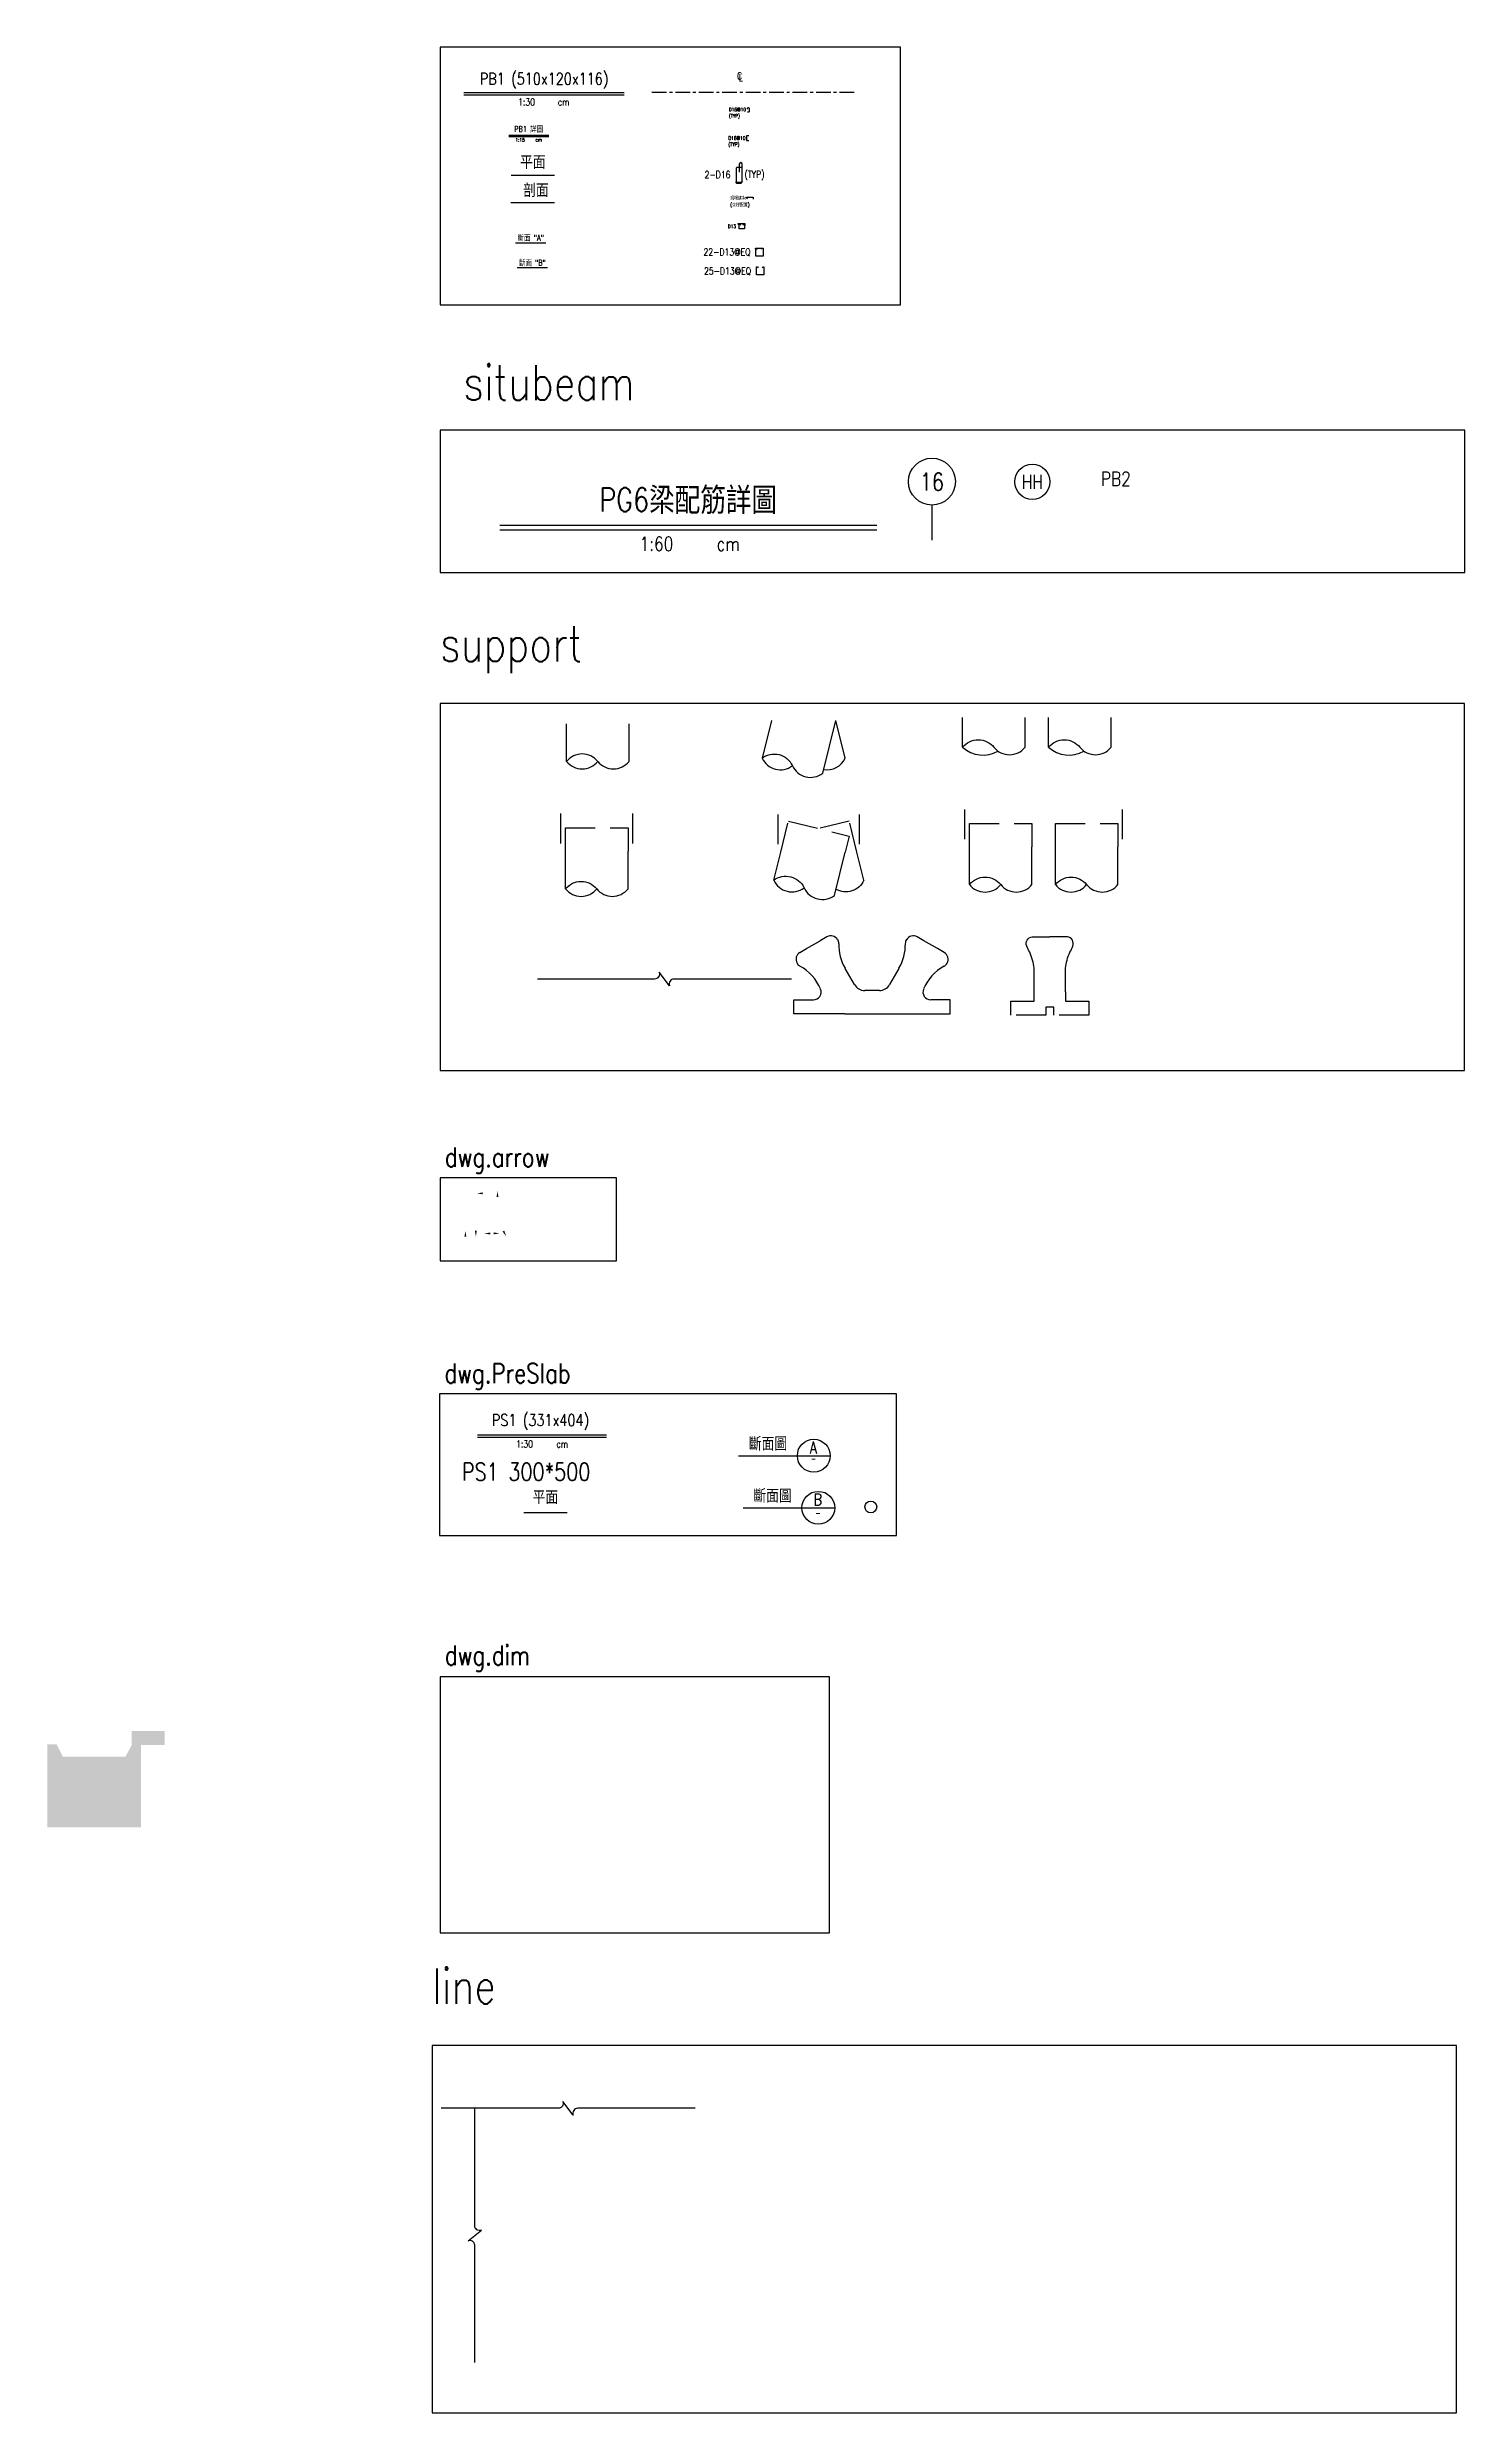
# Model space of a CAD drawing. Extents: x -4754 to 4964, y -19960 to 3842.
# Drawn here: x -4754 to -2940, y -1952 to 1073 of the extents above; entities that cross this region are included whole.
import ezdxf
from ezdxf.enums import TextEntityAlignment as Align

# ---------------------------------------------------------------- set-up
doc = ezdxf.new("R2010")
doc.units = 0
doc.header["$LTSCALE"] = 3
doc.linetypes.add('CENTER', pattern=[2, 1.25, -0.25, 0.25, -0.25])
doc.linetypes.add('DASHED', pattern=[19.05, 12.7, -6.35])
doc.layers.add('HB_0', color=7, linetype='Continuous', transparency=0.5)
doc.layers.add('HB_SYMBOLS', color=7, linetype='Continuous')
for name, color, linetype, true_color in [('HB_TXT_CTEXT', 2, 'Continuous', 0xffff00), ('RCAD.PARM.Treatle', 2, 'Continuous', 0xffff00), ('大樑編號', 2, 'Continuous', 0xffff00), ('鋼筋', 3, 'Continuous', 0x00ff00)]:
    doc.layers.add(name, color=color, linetype=linetype, true_color=true_color)
doc.layers.add('預鑄版_HATCH', color=7, linetype='Continuous', true_color=0xadadad, transparency=0.8)
doc.styles.add('textstyle100', font='ROMANS', dxfattribs={"width": 0.8})
doc.styles.add('textstyle103', font='ROMANS', dxfattribs={"width": 0.8})
doc.styles.add('textstyle107', font='ROMANS', dxfattribs={"width": 0.8})
doc.styles.add('textstyle108', font='ROMANS', dxfattribs={"width": 0.8})
doc.styles.add('textstyle109', font='ROMANS', dxfattribs={"width": 0.8})
doc.styles.add('textstyle11', font='ROMANS', dxfattribs={"width": 0.8})
doc.styles.add('textstyle110', font='ROMANS', dxfattribs={"width": 0.8})
doc.styles.add('textstyle111', font='ROMANS', dxfattribs={"width": 0.8})
doc.styles.add('textstyle112', font='ROMANS', dxfattribs={"width": 0.8})
doc.styles.add('textstyle113', font='ROMANS', dxfattribs={"width": 0.8})
doc.styles.add('textstyle118', font='ROMANS', dxfattribs={"width": 0.8})
doc.styles.add('textstyle119', font='ROMANS', dxfattribs={"width": 0.8})
doc.styles.add('textstyle12', font='ROMANS', dxfattribs={"width": 0.8})
doc.styles.add('textstyle120', font='ROMANS', dxfattribs={"width": 0.8})
doc.styles.add('textstyle121', font='ROMANS', dxfattribs={"width": 0.8})
doc.styles.add('textstyle122', font='ROMANS', dxfattribs={"width": 0.8})
doc.styles.add('textstyle123', font='ROMANS', dxfattribs={"width": 0.8})
doc.styles.add('textstyle124', font='ROMANS', dxfattribs={"width": 0.8})
doc.styles.add('textstyle13', font='ROMANS', dxfattribs={"width": 0.8})
doc.styles.add('textstyle133', font='ROMANS', dxfattribs={"width": 0.8})
doc.styles.add('textstyle16', font='ROMANS', dxfattribs={"width": 0.8})
doc.styles.add('textstyle17', font='ROMANS', dxfattribs={"width": 0.8})
doc.styles.add('textstyle18', font='ROMANS', dxfattribs={"width": 0.8})
doc.styles.add('textstyle19', font='ROMANS', dxfattribs={"width": 0.8})
doc.styles.add('textstyle21', font='ROMANS', dxfattribs={"width": 0.8})
doc.styles.add('textstyle22', font='ROMANS', dxfattribs={"width": 0.8})
doc.styles.add('textstyle23', font='ROMANS', dxfattribs={"width": 0.8})
doc.styles.add('textstyle24', font='ROMANS', dxfattribs={"width": 0.8})
doc.styles.add('textstyle25', font='ROMANS', dxfattribs={"width": 0.8})
doc.styles.add('textstyle26', font='ROMANS', dxfattribs={"width": 0.8})
doc.styles.add('textstyle27', font='ROMANS', dxfattribs={"width": 0.8})
doc.styles.add('textstyle28', font='ROMANS', dxfattribs={"width": 0.8})
doc.styles.add('textstyle29', font='ROMANS', dxfattribs={"width": 0.8})
doc.styles.add('textstyle30', font='ROMANS', dxfattribs={"width": 0.8})
doc.styles.add('textstyle31', font='ROMANS', dxfattribs={"width": 0.8})
doc.styles.add('textstyle32', font='ROMANS', dxfattribs={"width": 0.8})
doc.styles.add('textstyle35', font='ROMANS', dxfattribs={"width": 0.8})
doc.styles.add('textstyle36', font='ROMANS', dxfattribs={"width": 0.8})
doc.styles.add('textstyle37', font='ROMANS', dxfattribs={"width": 0.8})
doc.styles.add('textstyle38', font='ROMANS', dxfattribs={"width": 0.8})
doc.styles.add('textstyle39', font='ROMANS', dxfattribs={"width": 0.8})
doc.styles.add('textstyle40', font='ROMANS', dxfattribs={"width": 0.8})
doc.styles.add('textstyle41', font='ROMANS', dxfattribs={"width": 0.8})
doc.styles.add('textstyle42', font='ROMANS', dxfattribs={"width": 0.8})
doc.styles.add('textstyle43', font='ROMANS', dxfattribs={"width": 0.8})
doc.styles.add('textstyle44', font='ROMANS', dxfattribs={"width": 0.8})
doc.styles.add('textstyle45', font='ROMANS', dxfattribs={"width": 0.8})
doc.styles.add('textstyle46', font='ROMANS', dxfattribs={"width": 0.8})
doc.styles.add('textstyle47', font='ROMANS', dxfattribs={"width": 0.8})
doc.styles.add('textstyle48', font='ROMANS', dxfattribs={"width": 0.8})
doc.styles.add('textstyle49', font='ROMANS', dxfattribs={"width": 0.8})
doc.styles.add('textstyle50', font='ROMANS', dxfattribs={"width": 0.8})
doc.styles.add('textstyle51', font='ROMANS', dxfattribs={"width": 0.8})
doc.styles.add('textstyle52', font='ROMANS', dxfattribs={"width": 0.8})
doc.styles.add('textstyle53', font='ROMANS', dxfattribs={"width": 0.8})
doc.styles.add('textstyle63', font='ROMANS', dxfattribs={"width": 0.8})
doc.styles.add('textstyle64', font='ROMANS', dxfattribs={"width": 0.8})
doc.styles.add('textstyle76', font='ROMANS', dxfattribs={"width": 0.8})
doc.styles.add('textstyle77', font='ROMANS', dxfattribs={"width": 0.8})
doc.styles.add('textstyle78', font='ROMANS', dxfattribs={"width": 0.8})
doc.styles.add('textstyle79', font='ROMANS', dxfattribs={"width": 0.8})
doc.styles.add('textstyle80', font='ROMANS', dxfattribs={"width": 0.8})
doc.styles.add('textstyle81', font='ROMANS', dxfattribs={"width": 0.8})
doc.styles.add('textstyle83', font='ROMANS', dxfattribs={"width": 0.8})
doc.styles.add('textstyle84', font='ROMANS', dxfattribs={"width": 0.8})
doc.styles.add('textstyle85', font='ROMANS', dxfattribs={"width": 0.8})
doc.styles.add('textstyle86', font='ROMANS', dxfattribs={"width": 0.8})
doc.styles.add('textstyle87', font='ROMANS', dxfattribs={"width": 0.8})
doc.styles.add('textstyle88', font='ROMANS', dxfattribs={"width": 0.8})
doc.styles.add('textstyle89', font='ROMANS', dxfattribs={"width": 0.8})
doc.styles.add('textstyle90', font='ROMANS', dxfattribs={"width": 0.8})
doc.styles.add('textstyle91', font='ROMANS', dxfattribs={"width": 0.8})
doc.styles.add('textstyle95', font='ROMANS', dxfattribs={"width": 0.8})
doc.styles.add('textstyle96', font='ROMANS', dxfattribs={"width": 0.8})
doc.styles.add('textstyle97', font='ROMANS', dxfattribs={"width": 0.8})

# ---------------------------------------------------------------- blocks, each defined once
blk = doc.blocks.new('slab_sectionB')
at = {"layer": 'RCAD.PARM.Treatle', "color": 3, "linetype": 'Continuous', "true_color": 0x00ff00}
for p, q in [((-75.3, 0), (0, 0)), ((0, 0), (42, 0))]:
    blk.add_line(p, q, dxfattribs=at)
at = {"layer": 'RCAD.PARM.Treatle', "color": 4, "linetype": 'Continuous', "true_color": 0x00ffff}
blk.add_circle((21, 0), 21, dxfattribs=at)
at = {"color": 0, "linetype": 'Continuous', "width": 0.8}
for tag, p, height, style in [('B', (14.7, 3), 15, 'textstyle17'), ('-', (17.3, -10.7), 7.5, 'textstyle18')]:
    blk.add_attdef(tag, p, '', height=height, dxfattribs=dict(at, style=style))
at = {"layer": 'RCAD.PARM.Treatle', "color": 3, "linetype": 'Continuous', "true_color": 0x00ff00, "style": 'textstyle16', "width": 0.8}
blk.add_text('斷面圖', height=15, rotation=360, dxfattribs=at).set_placement((-37.6, 16), align=Align.MIDDLE)
blk = doc.blocks.new('rebar_arrowL')
at = {"color": 1, "linetype": 'Continuous', "true_color": 0xff0000}
blk.add_solid([(7.5, 1.3), (0, 0), (7.5, -1.2)], dxfattribs=at)
blk = doc.blocks.new('rebar_arrowU')
at = {"color": 1, "linetype": 'Continuous', "true_color": 0xff0000}
blk.add_solid([(-1.25, -7.5), (0, 0), (1.25, -7.5)], dxfattribs=at)
blk = doc.blocks.new('slab_PVC')
at = {"layer": 'RCAD.PARM.Treatle', "color": 4, "linetype": 'Continuous', "true_color": 0x00ffff}
blk.add_circle((0, 0), 7.53, dxfattribs=at)
blk = doc.blocks.new('beam_Topview')
at = {"layer": 'HB_TXT_CTEXT', "color": 4, "linetype": 'Continuous', "true_color": 0x00ffff}
blk.add_line((-27.8, 0), (27.8, 0), dxfattribs=at)
at = {"layer": 'HB_TXT_CTEXT', "color": 4, "linetype": 'Continuous', "true_color": 0x00ffff, "style": 'textstyle21', "width": 0.8}
blk.add_text('平面', height=15, rotation=360, dxfattribs=at).set_placement((0, 16.5), align=Align.MIDDLE)
blk = doc.blocks.new('beam_SectionSide')
at = {"layer": 'HB_TXT_CTEXT', "color": 4, "linetype": 'Continuous', "true_color": 0x00ffff}
blk.add_line((-27.8, 0), (27.8, 0), dxfattribs=at)
at = {"layer": 'HB_TXT_CTEXT', "color": 4, "linetype": 'Continuous', "true_color": 0x00ffff, "style": 'textstyle22', "width": 0.8}
blk.add_text(' 剖面', height=15, rotation=360, dxfattribs=at).set_placement((0, 16.5), align=Align.MIDDLE)
blk = doc.blocks.new('beam_SectionA')
at = {"layer": 'HB_TXT_CTEXT', "color": 4, "linetype": 'Continuous', "true_color": 0x00ffff}
blk.add_line((-19.5, 0), (19.5, 0), dxfattribs=at)
at = {"layer": 'HB_TXT_CTEXT', "color": 4, "linetype": 'Continuous', "true_color": 0x00ffff, "style": 'textstyle23', "width": 0.8}
blk.add_text('斷面 "A"', height=7.5, rotation=360, dxfattribs=at).set_placement((0, 6.6), align=Align.MIDDLE)
blk = doc.blocks.new('beam_SectionB')
at = {"layer": 'HB_TXT_CTEXT', "color": 4, "linetype": 'Continuous', "true_color": 0x00ffff}
blk.add_line((-19.5, 0), (19.5, 0), dxfattribs=at)
at = {"layer": 'HB_TXT_CTEXT', "color": 4, "linetype": 'Continuous', "true_color": 0x00ffff, "style": 'textstyle24', "width": 0.8}
blk.add_text('斷面 "B"', height=7.5, rotation=360, dxfattribs=at).set_placement((0, 6.6), align=Align.MIDDLE)
blk = doc.blocks.new('beam_title')
at = {"layer": 'HB_TXT_CTEXT', "color": 3, "linetype": 'Continuous', "true_color": 0x00ff00}
blk.add_line((-102.5, 3), (102.5, 3), dxfattribs=at)
at = {"layer": 'HB_TXT_CTEXT', "color": 1, "linetype": 'Continuous', "true_color": 0xff0000}
blk.add_line((-102.5, 0), (102.5, 0), dxfattribs=at)
at = {"color": 3, "linetype": 'Continuous', "true_color": 0x00ff00, "style": 'textstyle25', "width": 0.8}
blk.add_attdef('A', text='', height=15, dxfattribs=at).set_placement((0, 19.5), align=Align.MIDDLE)
at = {"color": 2, "linetype": 'Continuous', "true_color": 0xffff00, "width": 0.8}
for tag, style, p in [('1:30', 'textstyle26', (-22.4, -9)), ('CM', 'textstyle27', (24.8, -9))]:
    blk.add_attdef(tag, text='', height=9, dxfattribs=dict(at, style=style)).set_placement(p, align=Align.MIDDLE)
blk = doc.blocks.new('beam_titleD')
at = {"layer": 'HB_TXT_CTEXT', "color": 3, "linetype": 'Continuous', "true_color": 0x00ff00}
blk.add_line((-25.6, 1.5), (25.6, 1.5), dxfattribs=at)
at = {"layer": 'HB_TXT_CTEXT', "color": 1, "linetype": 'Continuous', "true_color": 0xff0000}
blk.add_line((-25.6, 0), (25.6, 0), dxfattribs=at)
at = {"color": 3, "linetype": 'Continuous', "true_color": 0x00ff00, "style": 'textstyle28', "width": 0.8}
blk.add_attdef('A', text='', height=7.5, dxfattribs=at).set_placement((-0.1, 9.6), align=Align.MIDDLE)
at = {"color": 2, "linetype": 'Continuous', "true_color": 0xffff00, "width": 0.8}
for tag, style, p in [('1:15', 'textstyle29', (-11.2, -4.5)), ('CM', 'textstyle30', (12.6, -4.5))]:
    blk.add_attdef(tag, text='', height=4.5, dxfattribs=dict(at, style=style)).set_placement(p, align=Align.MIDDLE)
blk = doc.blocks.new('cl')
at = {"layer": 'HB_TXT_CTEXT', "linetype": 'Continuous', "width": 0.8}
for s, style, p in [('C', 'textstyle31', (-0.18, 0.11)), ('L', 'textstyle32', (0.23, -0.56))]:
    blk.add_text(s, height=2.5, dxfattribs=dict(at, style=style)).set_placement(p, align=Align.MIDDLE)
blk = doc.blocks.new('rebar_arrowD')
at = {"color": 1, "linetype": 'Continuous', "true_color": 0xff0000}
blk.add_solid([(-1.25, -7.5), (0, 0), (1.25, -7.5)], dxfattribs=at)
blk = doc.blocks.new('rebar_arrowR')
at = {"color": 1, "linetype": 'Continuous', "true_color": 0xff0000}
blk.add_solid([(7.5, 1.3), (0, 0), (7.5, -1.2)], dxfattribs=at)
blk = doc.blocks.new('rebar_Tie_90_90')
at = {"layer": 'HB_TXT_CTEXT', "linetype": 'Continuous'}
blk.add_lwpolyline([(26.4, 2.6), (23.6, 2.6, 0.414214), (23.4, 2.4), (23.4, -3.2, 0.414214), (23.6, -3.3), (26.4, -3.3)], format="xyb", dxfattribs=at)
at = {"color": 2, "linetype": 'Continuous', "true_color": 0xffff00, "width": 0.8}
for tag, style, p in [('D16@10', 'textstyle35', (0, -0.2)), ('(TYP)', 'textstyle36', (0, -8.2))]:
    blk.add_attdef(tag, text='', height=4.5, dxfattribs=dict(at, style=style)).set_placement(p, align=Align.MIDDLE_LEFT)
blk = doc.blocks.new('rebar_HoopUwithTie')
at = {"layer": 'HB_TXT_CTEXT', "linetype": 'Continuous'}
for points in [[(-6.8, 1.4), (-8, 2.6, -0.668179), (-7.6, 3.6), (-0.1, 3.6, -0.414214), (0.5, 3), (0.5, 1.1)], [(-2.2, 1.4), (-1, 2.6, -0.668179), (0, 2.2), (0, -3.3), (-6.9, -3.3), (-6.9, 2.2, -0.668179), (-5.9, 2.6), (-4.7, 1.4)]]:
    blk.add_lwpolyline(points, format="xyb", dxfattribs=at)
at = {"color": 2, "linetype": 'Continuous', "true_color": 0xffff00, "style": 'textstyle39', "width": 0.8}
blk.add_attdef('D13', text='', height=4.5, dxfattribs=at).set_placement((-21.3, 0), align=Align.MIDDLE_LEFT)
blk = doc.blocks.new('rebar_Tie_180_90')
at = {"layer": 'HB_TXT_CTEXT', "linetype": 'Continuous'}
blk.add_lwpolyline([(23.9, 0.5), (23.9, 1.8, -1), (25.9, 1.8), (25.9, -2.6, -0.414214), (25.3, -3.2), (23.7, -3.2)], format="xyb", dxfattribs=at)
at = {"color": 2, "linetype": 'Continuous', "true_color": 0xffff00, "width": 0.8}
for tag, style, p in [('D16@10', 'textstyle37', (0, 0)), ('(TYP)', 'textstyle38', (0, -8))]:
    blk.add_attdef(tag, text='', height=4.5, dxfattribs=dict(at, style=style)).set_placement(p, align=Align.MIDDLE_LEFT)
blk = doc.blocks.new('rebar_Tie_135_90')
at = {"layer": '鋼筋', "color": 7, "linetype": 'Continuous'}
blk.add_lwpolyline([(22.4, -1.3), (21.2, -0.1, -0.668179), (21.6, 1), (29.1, 1, -0.414214), (29.7, 0.4), (29.7, -1.6)], format="xyb", dxfattribs=at)
at = {"color": 2, "linetype": 'Continuous', "true_color": 0xffff00, "width": 0.8}
for tag, style, p in [('現場綁紮', 'textstyle40', (0.2, 0)), ('(交錯配置)', 'textstyle41', (0.2, -8.5))]:
    blk.add_attdef(tag, text='', height=4.5, dxfattribs=dict(at, style=style)).set_placement(p, align=Align.MIDDLE_LEFT)
blk = doc.blocks.new('rebar_2Tie_180_90')
at = {"layer": 'HB_TXT_CTEXT', "linetype": 'Continuous'}
for points in [[(45.7, 9.3), (39.8, 9.3, 0.414214), (38.6, 8.1), (38.6, -9.6)], [(46.5, -8.7), (46.5, 13.7, 1), (42.7, 13.7), (42.7, 3.3)], [(46.5, -8.7, -0.414214), (45.3, -9.9), (37.8, -9.9)], [(38.6, -9.6, 0.414214), (39.8, -10.8), (45.7, -10.8)]]:
    blk.add_lwpolyline(points, format="xyb", dxfattribs=at)
at = {"color": 2, "linetype": 'Continuous', "true_color": 0xffff00, "width": 0.8}
for tag, style, p in [('2-D16', 'textstyle42', (-1.7, 0.4)), ('(TYP)', 'textstyle43', (49.4, 0.4))]:
    blk.add_attdef(tag, text='', height=9, dxfattribs=dict(at, style=style)).set_placement(p, align=Align.MIDDLE_LEFT)
blk = doc.blocks.new('dim_rebar_HoopU')
at = {"linetype": 'Continuous'}
blk.add_lwpolyline([(44.2, 4.5), (45.4, 5.7, -0.668179), (46.5, 5.3), (46.5, -4.7), (37, -4.7), (37, 5.3, -0.668179), (38.1, 5.7), (39.3, 4.5)], format="xyb", dxfattribs=at)
at = {"linetype": 'Continuous', "style": 'textstyle44', "width": 0.8}
blk.add_attdef('25-D13@EQ', text='', height=9, dxfattribs=at).set_placement((0, 0), align=Align.MIDDLE)
blk = doc.blocks.new('dim_rebar_HoopUwithTie')
at = {"linetype": 'Continuous'}
for points in [[(37.7, 3.1), (36.5, 4.3, -0.668179), (36.9, 5.3), (45.8, 5.3, -0.414214), (46.4, 4.7), (46.4, 2.8)], [(43.9, 4), (45.1, 5.2, -0.668179), (46.1, 4.8), (46.1, -4.9), (36.7, -4.9), (36.7, 4.8, -0.668179), (37.7, 5.2), (38.9, 4)]]:
    blk.add_lwpolyline(points, format="xyb", dxfattribs=at)
at = {"linetype": 'Continuous', "style": 'textstyle45', "width": 0.8}
blk.add_attdef('22-D13@EQ', text='', height=9, dxfattribs=at).set_placement((0, 0), align=Align.MIDDLE)
blk = doc.blocks.new('title_beam')
at = {"color": 3, "linetype": 'Continuous', "true_color": 0x00ff00}
blk.add_line((-241.2, 0), (241.2, 0), dxfattribs=at)
at = {"color": 1, "linetype": 'Continuous', "true_color": 0xff0000}
blk.add_line((-241.2, -6), (241.2, -6), dxfattribs=at)
at = {"color": 3, "linetype": 'Continuous', "true_color": 0x00ff00, "style": 'textstyle48', "width": 0.8}
blk.add_attdef('TITLE', text='', height=30, dxfattribs=at).set_placement((0, 33), align=Align.MIDDLE)
at = {"linetype": 'Continuous', "style": 'textstyle49', "width": 0.8}
blk.add_attdef('SCALE', text='', height=18, dxfattribs=at).set_placement((-40.6, -24), align=Align.MIDDLE)
at = {"linetype": 'Continuous', "style": 'textstyle50', "width": 0.8}
blk.add_attdef('CM', (36.5, -33), '', height=18, dxfattribs=at)
blk = doc.blocks.new('line_tag')
at = {"layer": 'HB_SYMBOLS', "color": 4, "linetype": 'Continuous', "true_color": 0x00ffff}
blk.add_circle((0, 0), 22.5, dxfattribs=at)
at = {"color": 4, "linetype": 'Continuous', "true_color": 0x00ffff, "style": 'textstyle46', "width": 0.8}
blk.add_attdef('A', text='', height=18, dxfattribs=at).set_placement((0, 0), align=Align.MIDDLE)
blk = doc.blocks.new('line_guide')
at = {"color": 4, "linetype": 'Continuous', "true_color": 0x00ffff}
blk.add_line((0, 0), (0, -45), dxfattribs=at)
blk.add_circle((0, 30), 30, dxfattribs=at)
at = {"color": 4, "linetype": 'Continuous', "true_color": 0x00ffff, "style": 'textstyle47', "width": 0.8}
blk.add_attdef('A', text='', height=22.5, dxfattribs=at).set_placement((0, 30), align=Align.MIDDLE)
blk = doc.blocks.new('pile_vertical')
at = {"color": 252, "linetype": 'DASHED', "true_color": 0x848484}
for p, q in [((-46, -40), (-46, 0)), ((46, -40), (46, 0))]:
    blk.add_line(p, q, dxfattribs=at)
at = {"linetype": 'Continuous'}
for p, q in [((-40, -98.1), (-40, -50)), ((40, -98.1), (40, -50))]:
    blk.add_line(p, q, dxfattribs=at)
at = {"color": 252, "linetype": 'DASHED', "true_color": 0x848484}
blk.add_lwpolyline([(-40, -50), (-40, -20), (40, -20), (40, -50)], dxfattribs=at)
at = {"linetype": 'Continuous'}
for points in [[(-40, -98.1, -0.48), (0, -98.1, 0.48), (40, -98.1, 0.48)], [(-40, -98.1, 0.48), (0, -98.1, 0.48)]]:
    blk.add_lwpolyline(points, format="xyb", dxfattribs=at)
blk = doc.blocks.new('pile_racked_Transverse')
at = {"layer": 'HB_0', "color": 252, "linetype": 'DASHED', "true_color": 0x848484}
for p, q in [((-52.2, -40), (-52.2, 0)), ((52.2, -40), (52.2, 0))]:
    blk.add_line(p, q, dxfattribs=at)
at = {"layer": 'HB_0', "linetype": 'Continuous'}
for p, q in [((-57.7, -86), (-48.7, -50)), ((19.9, -105.4), (33.7, -50)), ((57.7, -86), (48.7, -50))]:
    blk.add_line(p, q, dxfattribs=at)
at = {"layer": 'HB_0', "color": 252, "linetype": 'DASHED', "true_color": 0x848484}
for points in [[(-48.7, -50), (-38.8, -10.3), (38.8, -29.7), (33.7, -50)], [(48.7, -50), (38.8, -10.3), (0, -20)]]:
    blk.add_lwpolyline(points, dxfattribs=at)
at = {"layer": 'HB_0', "linetype": 'Continuous'}
for points in [[(-57.7, -86, -0.48), (-18.9, -95.7, 0.48), (19.9, -105.4, 0.48)], [(-57.7, -86, 0.48), (-18.9, -95.7, 0.48)], [(57.7, -86, -0.439137), (21.8, -97.6, -0.439137)]]:
    blk.add_lwpolyline(points, format="xyb", dxfattribs=at)
blk = doc.blocks.new('pile_racked_Longitude')
at = {"color": 252, "linetype": 'DASHED', "true_color": 0x848484}
for p, q in [((101, -40), (101, 0)), ((-101, -40), (-101, 0))]:
    blk.add_line(p, q, dxfattribs=at)
at = {"linetype": 'Continuous'}
for p, q in [((-95, -98.1), (-95, -50)), ((-15, -98.1), (-15, -50)), ((15, -98.1), (15, -50)), ((95, -98.1), (95, -50))]:
    blk.add_line(p, q, dxfattribs=at)
at = {"color": 252, "linetype": 'DASHED', "true_color": 0x848484}
for points in [[(-95, -50), (-95, -20), (-15, -20), (-15, -50)], [(15, -50), (15, -20), (95, -20), (95, -50)]]:
    blk.add_lwpolyline(points, dxfattribs=at)
at = {"linetype": 'Continuous'}
for points in [[(-95, -98.1, -0.48), (-55, -98.1, 0.48), (-15, -98.1, 0.48)], [(15, -98.1, -0.48), (55, -98.1, 0.48), (95, -98.1, 0.48)], [(-95, -98.1, 0.48), (-55, -98.1, 0.48)], [(15, -98.1, 0.48), (55, -98.1, 0.48)]]:
    blk.add_lwpolyline(points, format="xyb", dxfattribs=at)
blk = doc.blocks.new('fender_bottom')
at = {"color": 1, "linetype": 'Continuous', "true_color": 0xff0000}
blk.add_lwpolyline([(162.5, 0), (12.5, 0, 0.529473), (6.7, -8.6), (-6.7, 8.6, -0.532815), (-12.5, 0), (-162.5, 0)], format="xyb", dxfattribs=at)
blk = doc.blocks.new('fender_top_transverse')
at = {"layer": 'HB_0', "color": 1, "linetype": 'Continuous', "true_color": 0xff0000}
for points in [[(-20, 30), (-20, 60, 0.07193), (-25.7, 80.5, -0.041495), (-29.5, 88.2, -0.488993), (-22.5, 100), (0, 100)], [(20, 30), (20, 60, -0.07193), (25.7, 80.5, 0.041495), (29.5, 88.2, 0.488993), (22.5, 100), (0, 100)]]:
    blk.add_lwpolyline(points, format="xyb", dxfattribs=at)
at = {"layer": 'HB_0', "color": 252, "linetype": 'DASHED', "true_color": 0x848484}
blk.add_lwpolyline([(20, 30), (20, 18), (50, 18), (50, 0), (5, 0), (5, 10), (-5, 10), (-5, 0), (-50, 0), (-50, 18), (-20, 18), (-20, 30)], dxfattribs=at)
blk = doc.blocks.new('pile_vertical_with_pilecap')
at = {"linetype": 'Continuous'}
for p, q in [((-40, -48.1), (-40, 0)), ((-40, -48.1), (-40, 0)), ((40, -48.1), (40, 0)), ((40, -48.1), (40, 0))]:
    blk.add_line(p, q, dxfattribs=at)
for centre, start, end in [((-20, -64.1), 38.718, 141.282), ((-20, -64.1), 38.718, 141.282), ((-20, -32), 218.718, 321.282), ((-20, -32), 218.718, 321.282), ((20, -32), 218.718, 321.282), ((20, -32), 218.718, 321.282)]:
    blk.add_arc(centre, 25.6, start, end, dxfattribs=at)
blk = doc.blocks.new('racked_with_pilecap_Transverse')
at = {"linetype": 'Continuous'}
for points in [[(-41.2, 0), (-53.2, -48.1)], [(24.4, -67.5), (41.2, 0)]]:
    blk.add_lwpolyline(points, dxfattribs=at)
blk.add_lwpolyline([(53.2, -48.1), (41.2, 0)])
for points in [[(-53.2, -48.1, -0.48), (-14.4, -57.8, 0.48), (24.4, -67.5, 0.48)], [(-53.2, -48.1, 0.48), (-14.4, -57.8, 0.48)], [(25.6, -62.6, 0.340232), (53.2, -48.1)]]:
    blk.add_lwpolyline(points, format="xyb", dxfattribs=at)
blk = doc.blocks.new('racked_with_pilecap_Longitude')
for p, q in [((-95, -38.1), (-95, 0)), ((-15, -38.1), (-15, 0)), ((15, -38.1), (15, 0)), ((95, -38.1), (95, 0))]:
    blk.add_line(p, q)
for points in [[(-95, -38.1, -0.48), (-55, -38.1, 0.48), (-15, -38.1, 0.48)], [(15, -38.1, -0.48), (55, -38.1, 0.48), (95, -38.1, 0.48)], [(-95, -38.1, 0.326111), (-49.8, -43, 0.326111)], [(15, -38.1, 0.326111), (60.2, -43, 0.326111)]]:
    blk.add_lwpolyline(points, format="xyb")
blk = doc.blocks.new('fender_top_longitude')
at = {"color": 7, "linetype": 'Continuous'}
for p, q in [((-83.7, 83.7), (-66.3, 93.7)), ((-57.7, 98.7), (-66.3, 93.7)), ((66.3, 93.7), (57.7, 98.7)), ((83.7, 83.7), (66.3, 93.7)), ((-92.3, 78.7), (-83.7, 83.7)), ((92.3, 78.7), (83.7, 83.7)), ((-22.4, 37.5), (-34.4, 58.3)), ((34.4, 58.3), (22.4, 37.5)), ((-100, 18), (-75.1, 18)), ((-35, 0), (-100, 0)), ((-35, 0), (35, 0)), ((0, 30), (-9.4, 30)), ((9.4, 30), (0, 30)), ((35, 0), (100, 0)), ((100, 18), (75.1, 18)), ((100, 0), (100, 18))]:
    blk.add_line(p, q, dxfattribs=at)
for centre, radius, start, end in [((-52.7, 90), 10, 30, 120), ((-53.2, 89.6), 10.7, 1.3853, 30.3798), ((53.2, 89.6), 10.7, 149.6202, 178.6147), ((52.7, 90), 10, 60, 150), ((-87.3, 70), 10, 120, 210), ((-86.7, 70.3), 10.7, 209.6202, 238.6147), ((-121.1, 8.6), 60, 22.8745, 61.2357), ((17.4, 88.6), 60, 178.7643, 210.2362), ((-17.4, 88.6), 60, 329.7638, 1.2357), ((121.1, 8.6), 60, 118.7643, 157.1255), ((87.3, 70), 10, 330, 60), ((86.7, 70.3), 10.7, 301.3853, 330.3798), ((-75.1, 28), 10, 270, 22.8745), ((-9.4, 45), 15, 210, 270), ((9.4, 45), 15, 270, 330), ((75.1, 28), 10, 157.1255, 270)]:
    blk.add_arc(centre, radius, start, end, dxfattribs=at)
blk = doc.blocks.new('slab_sectionA')
at = {"color": 3, "linetype": 'Continuous', "true_color": 0x00ff00}
for p, q in [((-75.3, 0), (0, 0)), ((0, 0), (42, 0))]:
    blk.add_line(p, q, dxfattribs=at)
at = {"color": 4, "linetype": 'Continuous', "true_color": 0x00ffff}
blk.add_circle((21, 0), 21, dxfattribs=at)
at = {"color": 3, "linetype": 'Continuous', "true_color": 0x00ff00, "style": 'textstyle11', "width": 0.8}
blk.add_text('斷面圖', height=15, rotation=360, dxfattribs=at).set_placement((-37.6, 16), align=Align.MIDDLE)
at = {"color": 0, "linetype": 'Continuous', "width": 0.8}
for tag, p, height, style in [('A', (15.8, 3), 15, 'textstyle12'), ('-', (17.3, -7.5), 7.5, 'textstyle13')]:
    blk.add_attdef(tag, p, '', height=height, dxfattribs=dict(at, style=style))
blk = doc.blocks.new('slab_topview')
at = {"color": 4, "linetype": 'Continuous', "true_color": 0x00ffff}
blk.add_line((-27.8, 0), (27.8, 0), dxfattribs=at)
at = {"color": 4, "linetype": 'Continuous', "true_color": 0x00ffff, "style": 'textstyle19', "width": 0.8}
blk.add_text('平面', height=15, rotation=360, dxfattribs=at).set_placement((0, 19.7), align=Align.MIDDLE)
blk = doc.blocks.new('slab_title_s')
at = {"color": 3, "linetype": 'Continuous', "true_color": 0x00ff00}
blk.add_line((-82.5, 0), (82.5, 0), dxfattribs=at)
at = {"color": 1, "linetype": 'Continuous', "true_color": 0xff0000}
blk.add_line((-82.5, -3), (82.5, -3), dxfattribs=at)
at = {"color": 3, "linetype": 'Continuous', "true_color": 0x00ff00, "style": 'textstyle51', "width": 0.8}
blk.add_attdef('PS1', text='', height=15, dxfattribs=at).set_placement((-2.1, 17.6), align=Align.MIDDLE)
at = {"color": 0, "linetype": 'Continuous', "width": 0.8}
for tag, style, p in [('1:30', 'textstyle52', (-22.4, -12)), ('CM', 'textstyle53', (25.7, -12.1))]:
    blk.add_attdef(tag, text='', height=9, dxfattribs=dict(at, style=style)).set_placement(p, align=Align.MIDDLE)
blk = doc.blocks.new('m_Arrow_L_rebar')
at = {"color": 1, "linetype": 'Continuous', "true_color": 0xff0000}
blk.add_solid([(7.5, 1.3), (0, 0), (7.5, -1.2)], dxfattribs=at)
blk = doc.blocks.new('m_Arrow_U_rebar')
at = {"color": 1, "linetype": 'Continuous', "true_color": 0xff0000}
blk.add_solid([(-1.25, -7.5), (0, 0), (1.25, -7.5)], dxfattribs=at)
blk = doc.blocks.new('CutLine_H')
at = {"color": 1, "linetype": 'Continuous', "true_color": 0xff0000}
blk.add_lwpolyline([(162.5, 0), (12.5, 0, 0.529473), (6.7, -8.6), (-6.7, 8.6, -0.532815), (-12.5, 0), (-162.5, 0)], format="xyb", dxfattribs=at)
blk = doc.blocks.new('CutLine_V')
at = {"color": 1, "linetype": 'Continuous', "true_color": 0xff0000}
blk.add_lwpolyline([(0, -162.5), (0, -12.5, 0.529473), (-8.6, -6.7), (8.6, 6.7, -0.532815), (0, 12.5), (0, 162.5)], format="xyb", dxfattribs=at)

msp = doc.modelspace()

# ---------------------------------------------------------------- hatches: boundary and pattern name
at = {"layer": 'HB_0', "true_color": 0xadadad, "transparency": 33554687}
msp.add_hatch(color=253, dxfattribs=at).paths.add_polyline_path([(-4754.2, -1203.5), (-4754.2, -1097.5), (-4742.2, -1097.5), (-4734.2, -1113.5), (-4654.2, -1113.5), (-4646.2, -1098.5), (-4634.2, -1098.5), (-4634.2, -1203.5)], flags=0)
at = {"layer": '預鑄版_HATCH', "linetype": 'Continuous', "transparency": 33554687}
msp.add_hatch(color=256, dxfattribs=at).paths.add_polyline_path([(-4604.2, -1098.5), (-4604.1, -1080.5), (-4646.2, -1080.5), (-4646.2, -1098.5)], flags=0)

# ---------------------------------------------------------------- linework, layer by layer
at = {"color": 7, "linetype": 'Continuous'}
msp.add_line((-3798.8, -163.4), (-3798.8, -145.4), dxfattribs=at)
at = {"color": 3, "linetype": 'Continuous', "true_color": 0x00ff00}
msp.add_line((-3869.7, -728.4), (-3794.4, -728.4), dxfattribs=at)
at = {"linetype": 'Continuous'}
for points in [[(-4251.6, 1072.9), (-4251.6, 743.7), (-3662.4, 743.7), (-3662.4, 1072.9)], [(-4251.6, 583.3), (-4251.6, 401.2), (-2940.4, 401.2), (-2940.4, 583.3)], [(-4251.6, 233.8), (-4251.6, -235.6), (-2940.5, -235.6), (-2940.5, 233.8)], [(-4251.6, -373.2), (-4251.6, -479.1), (-4026, -479.1), (-4026, -373.2)], [(-4251.6, -1011.4), (-4251.6, -1338.4), (-3753.3, -1338.4), (-3753.3, -1011.4)], [(-4261.9, -1482.9), (-4261.9, -1952.3), (-2950.8, -1952.3), (-2950.8, -1482.9)]]:
    msp.add_lwpolyline(points, close=True, dxfattribs=at)
at = {"color": 0, "linetype": 'Continuous'}
msp.add_lwpolyline([(-4252.4, -649.1), (-4252.4, -830.4), (-3667.4, -830.4), (-3667.4, -649.1)], close=True, dxfattribs=at)
at = {"layer": 'HB_0', "color": 1, "linetype": 'CENTER', "ltscale": 5, "true_color": 0xff0000}
msp.add_lwpolyline([(-3980.5, 1015.7), (-3718.9, 1015.7)], dxfattribs=at)
at = {"layer": 'HB_TXT_CTEXT', "color": 1, "linetype": 'Continuous', "true_color": 0xff0000}
msp.add_lwpolyline([(-4160.6, -457.5, 0, 1.25, 0), (-4158.7, -454.2, 0, 0, 0), (-4148, -435.1, 0, 0, 0), (-4144.3, -435.1, 0, 0, 0)], format="xyseb", dxfattribs=at)

# ---------------------------------------------------------------- block references
at = {"color": 0, "linetype": 'Continuous'}
ref = msp.add_blockref('beam_title', (-4118.5, 1012.1), dxfattribs=at)
ref.add_attrib('A', 'PB1 (510x120x116)', dxfattribs={"color": 3, "linetype": 'Continuous', "true_color": 0x00ff00, "height": 15, "style": 'textstyle76', "width": 0.8}).set_placement((-4118.5, 1031.6), align=Align.MIDDLE)
ref.add_attrib('1:30', '1:30', dxfattribs={"color": 2, "linetype": 'Continuous', "true_color": 0xffff00, "height": 9, "style": 'textstyle77', "width": 0.8}).set_placement((-4140.9, 1003.1), align=Align.MIDDLE)
ref.add_attrib('CM', 'cm', dxfattribs={"color": 2, "linetype": 'Continuous', "true_color": 0xffff00, "height": 9, "style": 'textstyle78', "width": 0.8}).set_placement((-4093.6, 1003.1), align=Align.MIDDLE)
ref = msp.add_blockref('beam_titleD', (-4138, 959), dxfattribs=at)
ref.add_attrib('A', 'PB1 詳圖', dxfattribs={"color": 3, "linetype": 'Continuous', "true_color": 0x00ff00, "height": 7.5, "style": 'textstyle79', "width": 0.8}).set_placement((-4138.1, 968.6), align=Align.MIDDLE)
ref.add_attrib('1:15', '1:15', dxfattribs={"color": 2, "linetype": 'Continuous', "true_color": 0xffff00, "height": 4.5, "style": 'textstyle80', "width": 0.8}).set_placement((-4149.2, 954.5), align=Align.MIDDLE)
ref.add_attrib('CM', 'cm', dxfattribs={"color": 2, "linetype": 'Continuous', "true_color": 0xffff00, "height": 4.5, "style": 'textstyle81', "width": 0.8}).set_placement((-4125.4, 954.5), align=Align.MIDDLE)
at = {"linetype": 'Continuous'}
ref = msp.add_blockref('rebar_Tie_180_90', (-3882.1, 993.3), dxfattribs=at)
ref.add_attrib('D16@10', 'D16@10', dxfattribs={"color": 2, "linetype": 'Continuous', "true_color": 0xffff00, "height": 4.5, "style": 'textstyle86', "width": 0.8}).set_placement((-3882.1, 993.3), align=Align.MIDDLE_LEFT)
ref.add_attrib('(TYP)', '(TYP)', dxfattribs={"color": 2, "linetype": 'Continuous', "true_color": 0xffff00, "height": 4.5, "style": 'textstyle87', "width": 0.8}).set_placement((-3882.1, 985.3), align=Align.MIDDLE_LEFT)
ref = msp.add_blockref('rebar_Tie_90_90', (-3882.8, 956.9), dxfattribs=at)
ref.add_attrib('D16@10', 'D16@10', dxfattribs={"color": 2, "linetype": 'Continuous', "true_color": 0xffff00, "height": 4.5, "style": 'textstyle83', "width": 0.8}).set_placement((-3882.7, 956.8), align=Align.MIDDLE_LEFT)
ref.add_attrib('(TYP)', '(TYP)', dxfattribs={"color": 2, "linetype": 'Continuous', "true_color": 0xffff00, "height": 4.5, "style": 'textstyle84', "width": 0.8}).set_placement((-3882.7, 948.8), align=Align.MIDDLE_LEFT)
at = {"color": 0, "linetype": 'Continuous'}
for name, p in [('beam_Topview', (-4132.9, 909.5)), ('beam_SectionSide', (-4133.1, 874.3)), ('beam_SectionA', (-4135.7, 822.9)), ('beam_SectionB', (-4133.6, 791.1)), ('slab_topview', (-4116.8, -801.2))]:
    msp.add_blockref(name, p, dxfattribs=at)
at = {"linetype": 'Continuous'}
ref = msp.add_blockref('rebar_2Tie_180_90', (-3911.4, 909.8), dxfattribs=at)
ref.add_attrib('2-D16', '2-D16', dxfattribs={"color": 2, "linetype": 'Continuous', "true_color": 0xffff00, "height": 9, "style": 'textstyle90', "width": 0.8}).set_placement((-3913.1, 910.2), align=Align.MIDDLE_LEFT)
ref.add_attrib('(TYP)', '(TYP)', dxfattribs={"color": 2, "linetype": 'Continuous', "true_color": 0xffff00, "height": 9, "style": 'textstyle91', "width": 0.8}).set_placement((-3862, 910.3), align=Align.MIDDLE_LEFT)
ref = msp.add_blockref('rebar_Tie_135_90', (-3880.6, 880.2), dxfattribs=at)
ref.add_attrib('現場綁紮', '現場綁紮', dxfattribs={"color": 2, "linetype": 'Continuous', "true_color": 0xffff00, "height": 4.5, "style": 'textstyle88', "width": 0.8}).set_placement((-3880.4, 880.2), align=Align.MIDDLE_LEFT)
ref.add_attrib('(交錯配置)', '(交錯配置)', dxfattribs={"color": 2, "linetype": 'Continuous', "true_color": 0xffff00, "height": 4.5, "style": 'textstyle89', "width": 0.8}).set_placement((-3880.4, 871.7), align=Align.MIDDLE_LEFT)
ref = msp.add_blockref('rebar_HoopUwithTie', (-3862, 844), dxfattribs=at)
ref.add_attrib('D13', 'D13', dxfattribs={"color": 2, "linetype": 'Continuous', "true_color": 0xffff00, "height": 4.5, "style": 'textstyle85', "width": 0.8}).set_placement((-3883.4, 844), align=Align.MIDDLE_LEFT)
ref = msp.add_blockref('dim_rebar_HoopUwithTie', (-3884.4, 810.7), dxfattribs=at)
ref.add_attrib('22-D13@EQ', '22-D13@EQ', dxfattribs={"linetype": 'Continuous', "height": 9, "style": 'textstyle96', "width": 0.8}).set_placement((-3884.4, 810.7), align=Align.MIDDLE)
ref = msp.add_blockref('dim_rebar_HoopU', (-3883.7, 786.4), dxfattribs=at)
ref.add_attrib('25-D13@EQ', '25-D13@EQ', dxfattribs={"linetype": 'Continuous', "height": 9, "style": 'textstyle95', "width": 0.8}).set_placement((-3883.7, 786.4), align=Align.MIDDLE)
ref = msp.add_blockref('line_guide', (-3622.2, 487.4), dxfattribs=at)
ref.add_attrib('A', '16', dxfattribs={"color": 4, "linetype": 'Continuous', "true_color": 0x00ffff, "height": 22.5, "style": 'textstyle112', "width": 0.8}).set_placement((-3622.2, 517.3), align=Align.MIDDLE)
ref = msp.add_blockref('line_tag', (-3493.8, 517.2), dxfattribs=at)
ref.add_attrib('A', 'HH', dxfattribs={"color": 4, "linetype": 'Continuous', "true_color": 0x00ffff, "height": 18, "style": 'textstyle111', "width": 0.8}).set_placement((-3493.8, 517.2), align=Align.MIDDLE)
ref = msp.add_blockref('title_beam', (-3934.1, 461.9), dxfattribs=at)
ref.add_attrib('TITLE', 'PG6梁配筋詳圖', dxfattribs={"color": 3, "linetype": 'Continuous', "true_color": 0x00ff00, "height": 30, "style": 'textstyle107', "width": 0.8}).set_placement((-3934.1, 494.9), align=Align.MIDDLE)
ref.add_attrib('SCALE', '1:60', dxfattribs={"linetype": 'Continuous', "height": 18, "style": 'textstyle108', "width": 0.8}).set_placement((-3974.7, 437.9), align=Align.MIDDLE)
ref.add_attrib('CM', 'cm', (-3897.6, 428.9), dxfattribs={"linetype": 'Continuous', "height": 18, "style": 'textstyle109', "width": 0.8})
for name, p in [('racked_with_pilecap_Transverse', (-3786.4, 211.9)), ('racked_with_pilecap_Longitude', (-3487.9, 215.8)), ('pile_vertical_with_pilecap', (-4049.8, 207.6)), ('pile_vertical', (-4051.1, 94.7)), ('pile_racked_Transverse', (-3766.9, 93.6)), ('pile_racked_Longitude', (-3479.2, 100.2)), ('fender_top_longitude', (-3698.8, -163.4)), ('fender_top_transverse', (-3471.4, -164.9)), ('fender_bottom', (-3964.6, -118.7)), ('m_Arrow_L_rebar', (-4204.4, -392.9)), ('m_Arrow_U_rebar', (-4178.1, -390.1)), ('rebar_arrowU', (-4219.2, -440.9)), ('rebar_arrowL', (-4194.9, -444.2)), ('CutLine_H', (-4087.8, -1563)), ('CutLine_V', (-4207.2, -1725.7))]:
    msp.add_blockref(name, p, dxfattribs=at)
for name, p, rotation in [('rebar_arrowD', (-4205.8, -448.1), 180), ('rebar_arrowR', (-4175.6, -444), 180), ('rebar_arrowD', (-4166.9, -447.6), 209.9999999999997)]:
    msp.add_blockref(name, p, dxfattribs=dict(at, rotation=rotation))
at = {"color": 0, "linetype": 'Continuous'}
ref = msp.add_blockref('slab_title_s', (-4121, -701.5), dxfattribs=at)
ref.add_attrib('PS1', 'PS1 (331x404)', dxfattribs={"color": 3, "linetype": 'Continuous', "true_color": 0x00ff00, "height": 15, "style": 'textstyle120', "width": 0.8}).set_placement((-4123.1, -683.9), align=Align.MIDDLE)
ref.add_attrib('1:30', '1:30', dxfattribs={"color": 0, "linetype": 'Continuous', "height": 9, "style": 'textstyle121', "width": 0.8}).set_placement((-4143.5, -713.5), align=Align.MIDDLE)
ref.add_attrib('CM', 'cm', dxfattribs={"color": 0, "linetype": 'Continuous', "height": 9, "style": 'textstyle122', "width": 0.8}).set_placement((-4095.3, -713.6), align=Align.MIDDLE)
ref = msp.add_blockref('slab_sectionA', (-3794.4, -728.4), dxfattribs=at)
ref.add_attrib('A', 'A', (-3778.6, -725.4), dxfattribs={"color": 0, "linetype": 'Continuous', "height": 15, "style": 'textstyle118', "width": 0.8})
ref.add_attrib('-', '-', (-3777.1, -735.9), dxfattribs={"color": 0, "linetype": 'Continuous', "height": 7.5, "style": 'textstyle119', "width": 0.8})
ref = msp.add_blockref('slab_sectionB', (-3788.6, -795), dxfattribs=at)
ref.add_attrib('B', 'B', (-3773.8, -792), dxfattribs={"color": 0, "linetype": 'Continuous', "height": 15, "style": 'textstyle63', "width": 0.8})
ref.add_attrib('-', '-', (-3771.3, -805.7), dxfattribs={"color": 0, "linetype": 'Continuous', "height": 7.5, "style": 'textstyle64', "width": 0.8})
at = {"layer": 'HB_0', "linetype": 'Continuous', "xscale": 3.6, "yscale": 3.6, "zscale": 3.6}
msp.add_blockref('cl', (-3867.6, 1035.9), dxfattribs=at)
at = {"layer": 'RCAD.PARM.Treatle', "color": 0, "linetype": 'Continuous'}
msp.add_blockref('slab_PVC', (-3700.4, -793.9), dxfattribs=at)

# ---------------------------------------------------------------- texts
at = {"linetype": 'Continuous', "style": 'textstyle123', "width": 0.8}
msp.add_text('PS1 300*500', height=22.502, dxfattribs=at).set_placement((-4223.6, -760.2))
at = {"linetype": 'Continuous', "char_height": 45, "width": 231.616, "attachment_point": 1}
for s, insert, style in [('{situbeam}', (-4221.8, 666.5), 'textstyle97'), ('support', (-4251.6, 332.5), 'textstyle113'), ('line', (-4261.9, -1384.2), 'textstyle133')]:
    msp.add_mtext(s, dxfattribs=dict(at, insert=insert, style=style))
at = {"color": 0, "linetype": 'Continuous', "char_height": 25, "width": 191.476, "attachment_point": 1}
for s, insert, style in [('{dwg.arrow}', (-4245.4, -334), 'textstyle100'), ('{dwg.PreSlab}', (-4245.9, -610.5), 'textstyle124'), ('{dwg.dim}', (-4245.4, -971.1), 'textstyle103')]:
    msp.add_mtext(s, dxfattribs=dict(at, insert=insert, style=style))
at = {"layer": '大樑編號', "linetype": 'Continuous', "style": 'textstyle110', "width": 0.8}
msp.add_text('PB2', height=18, rotation=360, dxfattribs=at).set_placement((-3386.9, 520.9), align=Align.MIDDLE)

doc.saveas('drawing.dxf')
